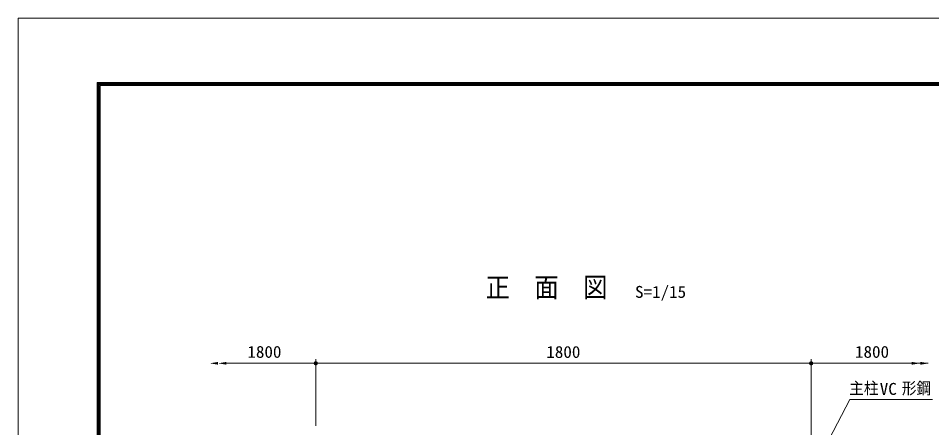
# Model space of a CAD drawing. Units: millimetres, scale not verified. Extents: x -4455 to 4455, y -3150 to 3150.
# Drawn here: x -4455 to -1136, y 1662 to 3150 of the extents above; entities that cross this region are included whole.
import ezdxf
from ezdxf.enums import TextEntityAlignment as Align

# ---------------------------------------------------------------- set-up
doc = ezdxf.new("R2010")
doc.units = ezdxf.units.MM
doc.header["$LTSCALE"] = 20
for name, color, linetype, lineweight in [('0-1_5寸法', 1, 'Continuous', 18), ('0-2_SUNPOU', 1, 'Continuous', 18), ('0-4_7詳細', 7, 'Continuous', 18), ('0-5_6文字', 3, 'Continuous', 18), ('0-F_D-TTL', 7, 'Continuous', 18)]:
    doc.layers.add(name, color=color, linetype=linetype, lineweight=lineweight)
doc.styles.add('ＭＳ ゴシック', font='')
doc.styles.get('ＭＳ ゴシック').set_extended_font_data('MS Gothic')

# ---------------------------------------------------------------- blocks, each defined once
blk = doc.blocks.new('M1')
at = {"layer": '0-2_SUNPOU'}
blk.add_line((-5, 0), (-38.58, 0), dxfattribs=at)
for points in [[(0, 0), (-5, 0), (-4.96, 0.63)], [(0, 0), (-4.96, -0.63), (-5, 0)], [(0, 0), (-4.96, 0.63), (-4.84, 1.24)], [(0, 0), (-4.84, -1.24), (-4.96, -0.63)], [(0, 0), (-4.84, 1.24), (-4.65, 1.84)], [(0, 0), (-4.65, -1.84), (-4.84, -1.24)], [(0, 0), (-4.65, 1.84), (-4.38, 2.41)], [(0, 0), (-4.38, -2.41), (-4.65, -1.84)], [(0, 0), (-4.38, 2.41), (-4.05, 2.94)], [(0, 0), (-4.05, -2.94), (-4.38, -2.41)], [(0, 0), (-4.05, 2.94), (-3.64, 3.42)], [(0, 0), (-3.64, -3.42), (-4.05, -2.94)], [(0, 0), (-3.64, 3.42), (-3.19, 3.85)], [(0, 0), (-3.19, -3.85), (-3.64, -3.42)], [(0, 0), (-3.19, 3.85), (-2.68, 4.22)], [(0, 0), (-2.68, -4.22), (-3.19, -3.85)], [(0, 0), (-2.68, 4.22), (-2.13, 4.52)], [(0, 0), (-2.13, -4.52), (-2.68, -4.22)], [(0, 0), (-2.13, 4.52), (-1.55, 4.76)], [(0, 0), (-1.55, -4.76), (-2.13, -4.52)], [(0, 0), (-1.55, 4.76), (-0.94, 4.91)], [(0, 0), (-0.94, -4.91), (-1.55, -4.76)], [(0, 0), (-0.94, 4.91), (-0.31, 4.99)], [(0, 0), (-0.31, -4.99), (-0.94, -4.91)], [(0, 0), (-0.31, 4.99), (0.31, 4.99)], [(0, 0), (0.31, -4.99), (-0.31, -4.99)], [(0, 0), (0.31, 4.99), (0.94, 4.91)], [(0, 0), (0.94, 4.91), (1.55, 4.76)], [(0, 0), (1.55, 4.76), (2.13, 4.52)], [(0, 0), (2.13, 4.52), (2.68, 4.22)], [(0, 0), (2.68, 4.22), (3.19, 3.85)], [(0, 0), (3.19, 3.85), (3.64, 3.42)], [(0, 0), (3.64, 3.42), (4.05, 2.94)], [(0, 0), (4.05, 2.94), (4.38, 2.41)], [(0, 0), (4.38, 2.41), (4.65, 1.84)], [(0, 0), (4.65, 1.84), (4.84, 1.24)], [(0, 0), (4.84, 1.24), (4.96, 0.63)], [(0, 0), (4.96, 0.63), (5, 0)], [(0, 0), (0.94, -4.91), (0.31, -4.99)], [(0, 0), (1.55, -4.76), (0.94, -4.91)], [(0, 0), (2.13, -4.52), (1.55, -4.76)], [(0, 0), (2.68, -4.22), (2.13, -4.52)], [(0, 0), (3.19, -3.85), (2.68, -4.22)], [(0, 0), (3.64, -3.42), (3.19, -3.85)], [(0, 0), (4.05, -2.94), (3.64, -3.42)], [(0, 0), (4.38, -2.41), (4.05, -2.94)], [(0, 0), (4.65, -1.84), (4.38, -2.41)], [(0, 0), (4.84, -1.24), (4.65, -1.84)], [(0, 0), (4.96, -0.63), (4.84, -1.24)], [(0, 0), (5, 0), (4.96, -0.63)]]:
    blk.add_solid(points, dxfattribs=at)

msp = doc.modelspace()

# ---------------------------------------------------------------- linework, layer by layer
at = {"layer": '0-1_5寸法'}
for p, q in [((-3699.01, 1896.04), (-3373.9, 1896.04)), ((-1573.9, 1896.04), (-1180.6, 1896.04)), ((-1209.56, 1896.04), (-1149.06, 1896.04))]:
    msp.add_line(p, q, dxfattribs=at)
for points in [[(-3729.01, 1901.04), (-3729.01, 1891.04), (-3759.01, 1896.04)], [(-3699.01, 1901.04), (-3699.01, 1891.04), (-3729.01, 1896.04)], [(-1178.6, 1896.04), (-1208.6, 1890.83), (-1208.6, 1901.25)], [(-1147.06, 1896.04), (-1177.06, 1890.83), (-1177.06, 1901.25)]]:
    msp.add_solid(points, dxfattribs=at)
at = {"layer": '0-4_7詳細', "color": 1}
for p, q in [((-3373.9, 1669.39), (-3373.9, 1911.04)), ((-3373.9, 1896.04), (-1573.9, 1896.04)), ((-1573.9, 1622.46), (-1573.9, 1911.04))]:
    msp.add_line(p, q, dxfattribs=at)
at = {"layer": '0-5_6文字', "color": 7}
msp.add_lwpolyline([(-1132.42, 1764.92), (-1432.98, 1764.92), (-1538.62, 1561.87)], dxfattribs=at)
at = {"layer": '0-F_D-TTL', "color": 2}
msp.add_lwpolyline([(-4455.04, 3150.21), (4454.66, 3150.21), (4454.66, -3150.21), (-4455.04, -3150.21)], close=True, dxfattribs=at)
at = {"layer": '0-F_D-TTL'}
for points in [[(-4168.65, 2916.87), (4168.28, 2916.87), (4168.28, -2916.87), (-4168.65, -2916.87)], [(-4166, 2914.21), (4165.63, 2914.21), (4165.63, -2914.21), (-4166, -2914.21)], [(-4163.35, 2911.56), (4162.97, 2911.56), (4162.97, -2911.56), (-4163.35, -2911.56)], [(-4160.7, 2908.91), (4160.32, 2908.91), (4160.32, -2908.91), (-4160.7, -2908.91)], [(-4158.05, 2906.26), (4157.67, 2906.26), (4157.67, -2906.26), (-4158.05, -2906.26)]]:
    msp.add_lwpolyline(points, close=True, dxfattribs=at)

# ---------------------------------------------------------------- block references
at = {"layer": '0-4_7詳細', "xscale": 1.5, "yscale": 1.5, "rotation": 180}
msp.add_blockref('M1', (-3373.9, 1896.04), dxfattribs=at)
at = {"layer": '0-4_7詳細', "xscale": 1.5, "yscale": 1.5}
msp.add_blockref('M1', (-1573.9, 1896.04), dxfattribs=at)

# ---------------------------------------------------------------- texts
at = {"layer": '0-1_5寸法', "color": 3, "style": 'ＭＳ ゴシック', "width": 1.05}
for p in [(-3622.37, 1903.13), (-1414.49, 1903.13)]:
    msp.add_text('1800', height=43.26, dxfattribs=at).set_placement(p, align=Align.BOTTOM_LEFT)
at = {"layer": '0-4_7詳細', "color": 3, "style": 'ＭＳ ゴシック', "width": 1.05}
msp.add_text('1800', height=43.26, dxfattribs=at).set_placement((-2536.15, 1902.71), align=Align.BOTTOM_LEFT)
at = {"layer": '0-5_6文字', "color": 7, "style": 'ＭＳ ゴシック', "width": 0.9}
msp.add_text('正\u3000面\u3000図', height=72.14, dxfattribs=at).set_placement((-2756.88, 2114.41), align=Align.BOTTOM_LEFT)
at = {"layer": '0-5_6文字', "style": 'ＭＳ ゴシック'}
for s, width, p in [('S=1/15', 1.05, (-2213.68, 2120.97)), ('主柱', 0.9, (-1435.37, 1770.93)), ('形鋼', 0.9, (-1244.34, 1770.93)), ('VC', 1.05, (-1324.65, 1768.47))]:
    msp.add_text(s, height=43.26, dxfattribs=dict(at, width=width)).set_placement(p, align=Align.BOTTOM_LEFT)

doc.saveas('drawing.dxf')
